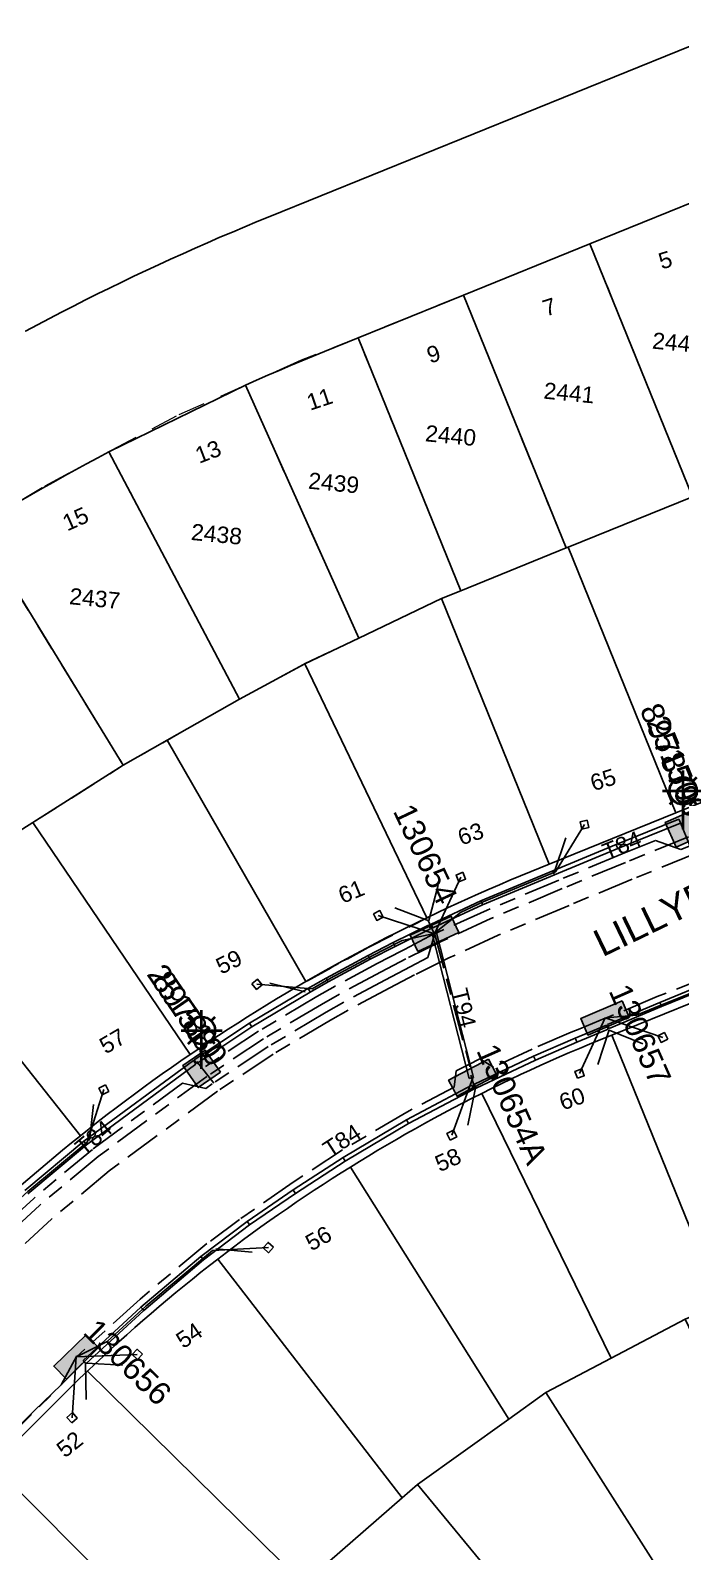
# Model space of a CAD drawing. Header units: metres. Extents: x 293673 to 295365, y 6233764 to 6235163.
# Drawn here: x 294139.4 to 294210.9, y 6234196.4 to 6234363.6 of the extents above; entities that cross this region are included whole.
import ezdxf
from ezdxf.enums import TextEntityAlignment as Align

# ---------------------------------------------------------------- set-up
doc = ezdxf.new("R2010")
doc.units = ezdxf.units.M
doc.linetypes.add('Cable Exist UG', pattern=[8.2, 4, -1.2, 1.8, -1.2])
doc.linetypes.add('Dash', pattern=[5, 3, -2])
doc.layers.get('0').update_dxf_attribs({"color": 6})
for name, color, linetype in [('_USER new lots', 250, 'Continuous'), ('Duct_SP_EXT', 7, 'Continuous'), ('Equip_SP_SL_EXT', 7, 'Continuous'), ('Mains_HV_EXT', 7, 'Continuous'), ('Mains_LV_EXT', 7, 'Continuous'), ('Mains_LV_SL_EXT', 7, 'Continuous'), ('Notes', 7, 'Continuous'), ('Services_SP_EXT', 7, 'Continuous'), ('SupportsUG_SP_LV_EXT', 7, 'Continuous'), ('SupportsUG_SP_LV_SL_EXT', 7, 'Continuous'), ('Trench_SP_EXT', 7, 'Continuous')]:
    doc.layers.add(name, color=color, linetype=linetype)
for name, color, linetype, lineweight in [('Cadastre Developer_SP_EXT', 9, 'Continuous', 5), ('Cadastre Land Parcels_SP_EXT', 9, 'Continuous', 5), ('Cadastre Roads_SP_EXT', 9, 'Continuous', 5)]:
    doc.layers.add(name, color=color, linetype=linetype, lineweight=lineweight)
doc.styles.add('COLUMN_LABEL', font='arial.ttf')
doc.styles.add('iecARIAL', font='arial.ttf', dxfattribs={"height": 2})
doc.styles.add('POLE_LABEL', font='arial.ttf')
doc.styles.get("Standard").update_dxf_attribs({"font": 'arial.ttf'})

# ---------------------------------------------------------------- blocks, each defined once
blk = doc.blocks.new('COLUMN_EXT')
blk.add_hatch(color=256).paths.add_polyline_path([(-1.49, 1.48), (-1.49, -1.49), (1.48, -1.49), (1.48, 1.48)])
blk.add_lwpolyline([(-1.49, -1.49), (1.48, -1.49), (1.48, 1.48), (-1.49, 1.48)], close=True)
for tag, height, style, flags, p in [('ASSET_NUM', 2.5, 'COLUMN_LABEL', 8, (2, 2)), ('STRUCTURE_PLANT_NUMBER', 0.2, 'POLE_LABEL', 9, (1.81, 0.03)), ('STREET_CODE', 0.2, 'COLUMN_LABEL', 9, (1.81, -0.2))]:
    blk.add_attdef(tag, text='', height=height, dxfattribs=dict(style=style, flags=flags)).set_placement(p, align=Align.MIDDLE_LEFT)
at = {"flags": 9}
for tag, p in [('COLUMN_TYPE', (1.81, -0.4)), ('OWNED_BY', (1.81, -0.6)), ('STATE', (1.81, -0.8)), ('USAGE', (1.81, -1)), ('STREETNAME', (1.81, -1.6)), ('LEGEND', (1.81, -1.2)), ('LOCATION', (1.81, -1.4)), ('SUBURB', (1.81, -1.8)), ('NOTES', (1.81, -2))]:
    blk.add_attdef(tag, text='', height=0.2, dxfattribs=at).set_placement(p, align=Align.MIDDLE_LEFT)
at = {"flags": 1}
blk.add_attdef('Z', (1.81, -2.35), '', height=0.2, dxfattribs=at)
blk = doc.blocks.new('PILLAR_EXT')
blk.add_hatch(color=256).paths.add_polyline_path([(-2.475, 0.99), (-2.475, -0.99), (2.475, -0.99), (2.475, 0.99)])
blk.add_lwpolyline([(-2.475, -0.99), (2.475, -0.99), (2.475, 0.99), (-2.475, 0.99)], close=True)
at = {"style": 'iecARIAL', "flags": 8}
blk.add_attdef('ASSET_NUM', (1.5, 3.5), '', height=2.5, dxfattribs=at)
for tag, p, flags in [('OWNED_BY', (0, -0.2), 9), ('STATE', (0, -0.4), 9), ('SUPPORT_TYPE', (0, -0.6), 9), ('STREETNAME', (0, -1.8), 9), ('USAGE', (0, -0.8), 9), ('LEGEND', (0, -1), 9), ('LOCATION', (0, -1.2), 9), ('NOTES', (0, -1.4), 9), ('PARENT', (0, -1.6), 9), ('SUBURB', (0, -2), 1)]:
    blk.add_attdef(tag, p, '', height=0.2, dxfattribs=dict(flags=flags))
blk = doc.blocks.new('SL_LANTERN_EXT')
at = {"lineweight": 40}
for p, q in [((-1.46, 5.68), (-1.06, 5.28)), ((0, 1.97), (0, 6.47)), ((1.46, 5.68), (1.06, 5.28)), ((-2.25, 4.22), (2.25, 4.22)), ((-1.46, 2.76), (-1.06, 3.16)), ((0, 0), (0, 2.72)), ((1.46, 2.76), (1.06, 3.16))]:
    blk.add_line(p, q, dxfattribs=at)
blk.add_circle((0, 4.22), 1.5, dxfattribs=at)
at = {"style": 'iecARIAL', "flags": 8}
blk.add_attdef('ASSET_NUM', (1.5, 1.5), '', height=2.5, dxfattribs=at)
for tag, p, height, flags in [('OPERATING_VOLTAGE', (0.98, -1.65), 0.2, 9), ('ORIENTATION', (0.98, -1.85), 0.2, 9), ('CONSTRUCTED_VOLTAGE', (0.98, -0.65), 0.2, 9), ('CONTROL_TYPE', (0.98, -0.85), 0.2, 9), ('LANTERN_PURPOSE', (0.98, -1.05), 0.2, 9), ('LANTERN_TYPE', (0.98, -1.25), 0.2, 9), ('NO_PHASES', (0.98, -1.45), 0.2, 9), ('LNUMBER', (2.18, -3.25), 2.5, 8), ('OWNED_BY', (0.98, -2.05), 0.2, 9), ('STATE', (0.98, -2.25), 0.2, 9), ('USAGE', (0.98, -2.45), 0.2, 9), ('CEXIST', (0.98, -2.65), 0.2, 9), ('CNEW', (0.98, -2.85), 0.2, 9), ('CNUMBER', (0.98, -3.05), 0.2, 9), ('CREMOVE', (0.98, -3.25), 0.2, 9), ('CREPLACE', (0.98, -3.45), 0.2, 9), ('LKINGHEIGHT', (0.98, -3.65), 0.2, 9), ('LBRACKET', (0.98, -3.85), 0.2, 9), ('LBRACKETVOCAB', (0.98, -4.05), 0.2, 9), ('LCATEGORY', (0.98, -4.25), 0.2, 9), ('LCHARGE1', (0.98, -4.45), 0.2, 9), ('LCHARGE1PERCENT', (0.98, -4.65), 0.2, 9), ('LCHARGE2', (0.98, -4.85), 0.2, 9), ('LCHARGE2PERCENT', (0.98, -5.05), 0.2, 9), ('LCHARGE3', (0.98, -5.25), 0.2, 9), ('LCHARGE3PERCENT', (0.98, -5.45), 0.2, 9), ('LEXIST', (0.98, -5.65), 0.2, 9), ('LLAMP', (0.98, -5.85), 0.2, 9), ('LLAMPVOCAB', (0.98, -6.05), 0.2, 9), ('LMAST', (0.98, -6.25), 0.2, 9), ('LMASTVOCAB', (0.98, -6.45), 0.2, 9), ('LNEW', (0.98, -6.65), 0.2, 9), ('LANTNUMBER', (0.98, -6.85), 0.2, 9), ('LOUTREACH', (0.98, -7.25), 0.2, 9), ('LOUTREACHVOCAB', (0.98, -7.45), 0.2, 9), ('LRATECODE', (0.98, -7.65), 0.2, 9), ('LREMOVE', (0.98, -7.85), 0.2, 9), ('LREPLACE', (0.98, -8.05), 0.2, 9), ('LTYPE', (0.98, -8.25), 0.2, 9), ('LTYPEVOCAB', (0.98, -8.45), 0.2, 9), ('STREETNAME', (0.98, -9.25), 0.2, 9), ('SUBURB', (0.98, -9.45), 0.2, 1), ('LEGEND', (0.98, -8.65), 0.2, 9), ('LOCATION', (0.98, -8.85), 0.2, 9), ('NOTES', (0.98, -9.05), 0.2, 9)]:
    blk.add_attdef(tag, p, '', height=height, dxfattribs=dict(flags=flags))
blk = doc.blocks.new('CCP_EXT')
at = {"flags": 9}
for tag, p in [('LIFE_SUPPORT', (0, -1.6)), ('STATE', (0, -1.8)), ('NOTES', (0, -2))]:
    blk.add_attdef(tag, text='', height=0.2, dxfattribs=at).set_placement(p, align=Align.MIDDLE_LEFT)
blk.add_wipeout([(0, 0.57), (0.57, 0), (0, -0.57), (-0.57, 0)])
blk.add_lwpolyline([(-0.57, 0), (0, 0.57), (0.57, 0), (0, -0.57), (-0.57, 0)])
at = {"flags": 1}
blk.add_attdef('Z', (0, 0), '', height=0.2, dxfattribs=at)
at = {"flags": 9}
for tag, p in [('CCP_TYPE', (0, 0)), ('CONSTRUCTED_VOLTAGE', (0, -0.2)), ('OPERATING_VOLTAGE', (0, -0.6)), ('ORIENTATION', (0, -0.8)), ('OWNED_BY', (0, -1)), ('NO_PHASES', (0, -0.4)), ('USAGE', (0, -1.2)), ('LEGEND', (0, -1.4))]:
    blk.add_attdef(tag, text='', height=0.2, dxfattribs=at).set_placement(p, align=Align.MIDDLE_LEFT)
blk = doc.blocks.new('A$C12BB781C')
at = {"layer": '_USER new lots', "linetype": 'Continuous'}
blk.add_lwpolyline([(294138.86, 6234330.56), (294140.17, 6234331.25), (294141.49, 6234331.94), (294142.8, 6234332.63), (294144.12, 6234333.31), (294145.44, 6234333.98), (294146.77, 6234334.64), (294148.1, 6234335.29), (294149.43, 6234335.94), (294150.77, 6234336.58), (294152.11, 6234337.22), (294153.46, 6234337.84), (294154.8, 6234338.46), (294156.16, 6234339.07), (294157.51, 6234339.68), (294158.87, 6234340.28), (294160.23, 6234340.87), (294161.59, 6234341.45), (294162.96, 6234342.03), (294164.33, 6234342.59), (294165.7, 6234343.16), (294216.19, 6234363.62)], dxfattribs=at)
for points in [[(294212.4, 6234312.43), (294223.77, 6234317.04), (294212.49, 6234344.85), (294200.91, 6234340.15), (294212.18, 6234312.35), (294212.4, 6234312.43)], [(294198.5, 6234306.8), (294212.18, 6234312.35), (294200.91, 6234340.15), (294187.01, 6234334.52), (294198.28, 6234306.71), (294198.5, 6234306.8)], [(294198.28, 6234306.71), (294187.01, 6234334.52), (294175.42, 6234329.82), (294186.7, 6234302.01), (294198.28, 6234306.71)], [(294184.6, 6234301.16), (294186.7, 6234302.01), (294175.42, 6234329.82), (294171.71, 6234328.32), (294170.46, 6234327.81), (294169.22, 6234327.29), (294167.97, 6234326.77), (294166.73, 6234326.23), (294165.49, 6234325.7), (294164.25, 6234325.16), (294163.02, 6234324.61), (294175.48, 6234296.81), (294184.6, 6234301.16)], [(294169.56, 6234293.98), (294175.48, 6234296.81), (294163.02, 6234324.61), (294148.01, 6234317.29), (294162.37, 6234290.1), (294169.56, 6234293.98)], [(294154.43, 6234285.57), (294162.37, 6234290.1), (294148.01, 6234317.29), (294146.79, 6234316.64), (294145.56, 6234315.98), (294144.34, 6234315.32), (294143.13, 6234314.64), (294141.91, 6234313.96), (294140.7, 6234313.28), (294139.5, 6234312.59), (294138.3, 6234311.89), (294137.1, 6234311.19), (294135.9, 6234310.48), (294134.71, 6234309.76), (294133.53, 6234309.04), (294149.6, 6234282.82), (294154.43, 6234285.57)], [(294224.24, 6234283.21), (294212.4, 6234312.43), (294212.18, 6234312.35), (294198.5, 6234306.8), (294210.34, 6234277.58), (294224.24, 6234283.21)], [(294139.67, 6234276.53), (294149.6, 6234282.82), (294133.53, 6234309.04), (294132.34, 6234308.31), (294131.16, 6234307.57), (294129.99, 6234306.83), (294128.82, 6234306.08), (294127.65, 6234305.33), (294126.49, 6234304.57), (294125.33, 6234303.8), (294124.18, 6234303.03), (294123.02, 6234302.25), (294121.88, 6234301.46), (294120.74, 6234300.67), (294119.6, 6234299.87), (294137.17, 6234274.95), (294139.67, 6234276.53)], [(294210.34, 6234277.58), (294198.5, 6234306.8), (294198.28, 6234306.71), (294186.7, 6234302.01), (294184.6, 6234301.16), (294196.44, 6234271.94), (294210.34, 6234277.58)], [(294184.1, 6234266.6), (294185.24, 6234267.13), (294186.38, 6234267.66), (294187.52, 6234268.17), (294188.66, 6234268.68), (294189.81, 6234269.19), (294190.96, 6234269.68), (294192.11, 6234270.17), (294193.27, 6234270.66), (294194.43, 6234271.13), (294196.44, 6234271.94), (294184.6, 6234301.16), (294175.48, 6234296.81), (294169.56, 6234293.98), (294182.97, 6234266.06), (294184.1, 6234266.6)], [(294170.77, 6234259.66), (294171.86, 6234260.28), (294172.95, 6234260.89), (294174.05, 6234261.49), (294175.15, 6234262.09), (294176.26, 6234262.67), (294177.37, 6234263.26), (294178.48, 6234263.83), (294179.6, 6234264.4), (294180.72, 6234264.96), (294181.85, 6234265.51), (294182.97, 6234266.06), (294169.56, 6234293.98), (294162.37, 6234290.1), (294154.43, 6234285.57), (294169.68, 6234259.04), (294170.77, 6234259.66)], [(294158, 6234251.73), (294159.04, 6234252.43), (294160.08, 6234253.12), (294161.13, 6234253.81), (294162.19, 6234254.48), (294163.24, 6234255.15), (294164.31, 6234255.82), (294165.37, 6234256.48), (294166.44, 6234257.13), (294167.52, 6234257.77), (294168.6, 6234258.41), (294169.68, 6234259.04), (294154.43, 6234285.57), (294149.6, 6234282.82), (294139.67, 6234276.53), (294156.96, 6234251.03), (294158, 6234251.73)], [(294145.86, 6234242.86), (294146.85, 6234243.64), (294147.84, 6234244.41), (294148.83, 6234245.17), (294149.83, 6234245.92), (294150.83, 6234246.67), (294151.84, 6234247.41), (294152.86, 6234248.15), (294153.88, 6234248.88), (294154.9, 6234249.6), (294155.93, 6234250.32), (294156.96, 6234251.03), (294139.67, 6234276.53), (294137.17, 6234274.95), (294127.17, 6234267.87), (294125.44, 6234266.64), (294144.88, 6234242.08), (294145.86, 6234242.86)], [(294132.6, 6234231.39), (294133.51, 6234232.25), (294134.43, 6234233.1), (294135.35, 6234233.95), (294136.28, 6234234.79), (294137.22, 6234235.62), (294138.16, 6234236.45), (294139.1, 6234237.27), (294140.05, 6234238.09), (294141.01, 6234238.9), (294141.97, 6234239.71), (294142.93, 6234240.5), (294143.9, 6234241.3), (294144.88, 6234242.08), (294125.44, 6234266.64), (294116.39, 6234258.61), (294110.97, 6234253.21), (294132.14, 6234230.95), (294132.6, 6234231.39)], [(294224.53, 6234227.25), (294226.91, 6234228.21), (294214.9, 6234257.84), (294203.31, 6234253.15), (294215.32, 6234223.52), (294224.53, 6234227.25)], [(294211.37, 6234221.93), (294215.32, 6234223.52), (294203.31, 6234253.15), (294201.94, 6234252.59), (294200.85, 6234252.14), (294199.75, 6234251.69), (294198.67, 6234251.23), (294197.58, 6234250.75), (294196.5, 6234250.28), (294195.42, 6234249.79), (294194.34, 6234249.3), (294193.27, 6234248.81), (294192.2, 6234248.3), (294191.13, 6234247.79), (294190.07, 6234247.27), (294189.01, 6234246.74), (294203.26, 6234217.64), (294211.37, 6234221.93)], [(294196.06, 6234213.84), (294203.26, 6234217.64), (294189.01, 6234246.74), (294187.95, 6234246.21), (294186.9, 6234245.67), (294185.85, 6234245.12), (294184.81, 6234244.56), (294183.77, 6234244), (294182.73, 6234243.44), (294181.69, 6234242.86), (294180.66, 6234242.28), (294179.64, 6234241.69), (294178.62, 6234241.09), (294177.6, 6234240.49), (294176.58, 6234239.88), (294175.57, 6234239.27), (294174.57, 6234238.64), (294191.99, 6234210.93), (294196.06, 6234213.84)], [(294181.93, 6234203.75), (294191.99, 6234210.93), (294174.57, 6234238.64), (294173.56, 6234238.02), (294172.57, 6234237.38), (294171.57, 6234236.74), (294170.58, 6234236.09), (294169.6, 6234235.43), (294168.62, 6234234.77), (294167.64, 6234234.1), (294166.67, 6234233.43), (294165.7, 6234232.75), (294164.74, 6234232.06), (294163.78, 6234231.37), (294162.83, 6234230.66), (294161.88, 6234229.96), (294160.94, 6234229.24), (294160, 6234228.53), (294180.26, 6234202.29), (294181.93, 6234203.75)], [(294180.26, 6234202.29), (294160, 6234228.53), (294159.06, 6234227.8), (294158.13, 6234227.07), (294157.21, 6234226.33), (294156.29, 6234225.59), (294155.37, 6234224.84), (294154.46, 6234224.08), (294153.56, 6234223.32), (294152.66, 6234222.55), (294151.76, 6234221.78), (294150.87, 6234221), (294149.99, 6234220.21), (294149.11, 6234219.42), (294148.24, 6234218.62), (294147.37, 6234217.82), (294146.5, 6234217.01), (294145.65, 6234216.2), (294169.4, 6234192.83), (294180.26, 6234202.29)], [(294214.38, 6234186.78), (294215.14, 6234187.25), (294215.9, 6234187.71), (294216.67, 6234188.17), (294217.44, 6234188.62), (294218.21, 6234189.07), (294218.99, 6234189.51), (294219.77, 6234189.94), (294220.55, 6234190.37), (294221.33, 6234190.79), (294222.12, 6234191.21), (294222.92, 6234191.61), (294223.72, 6234192.02), (294224.51, 6234192.41), (294225.32, 6234192.8), (294211.37, 6234221.93), (294203.26, 6234217.64), (294196.06, 6234213.84), (294213.63, 6234186.3), (294214.38, 6234186.78)], [(294168.69, 6234192.12), (294169.4, 6234192.83), (294145.65, 6234216.2), (294144.79, 6234215.38), (294143.95, 6234214.55), (294143.11, 6234213.72), (294135.24, 6234205.9), (294158.75, 6234182.26), (294168.69, 6234192.12)], [(294203.51, 6234179), (294204.2, 6234179.56), (294204.9, 6234180.11), (294205.61, 6234180.66), (294206.31, 6234181.2), (294207.03, 6234181.74), (294207.74, 6234182.27), (294208.47, 6234182.79), (294209.19, 6234183.31), (294209.92, 6234183.83), (294210.66, 6234184.33), (294211.39, 6234184.83), (294212.14, 6234185.33), (294212.88, 6234185.82), (294213.63, 6234186.3), (294196.06, 6234213.84), (294191.99, 6234210.93), (294181.93, 6234203.75), (294202.82, 6234178.44), (294203.51, 6234179)], [(294158.04, 6234181.55), (294158.75, 6234182.26), (294135.24, 6234205.9), (294123.89, 6234194.61), (294136.82, 6234181.63), (294147.4, 6234170.98), (294158.04, 6234181.55)], [(294195.25, 6234171.58), (294195.91, 6234172.23), (294196.58, 6234172.87), (294197.25, 6234173.52), (294197.93, 6234174.15), (294198.61, 6234174.78), (294199.3, 6234175.4), (294199.99, 6234176.02), (294200.69, 6234176.63), (294201.39, 6234177.24), (294202.1, 6234177.84), (294202.82, 6234178.44), (294181.93, 6234203.75), (294180.26, 6234202.29), (294169.4, 6234192.83), (294168.69, 6234192.12), (294192.17, 6234168.52), (294195.25, 6234171.58)]]:
    blk.add_lwpolyline(points, close=True, dxfattribs=at)

msp = doc.modelspace()

# ---------------------------------------------------------------- linework, layer by layer
at = {"layer": 'Cadastre Developer_SP_EXT', "linetype": 'Dash'}
for points in [[(294212.45, 6234344.83), (294206.76, 6234342.52), (294200.91, 6234340.15), (294212.18, 6234312.34), (294223.73, 6234317.02), (294212.45, 6234344.83)], [(294200.91, 6234340.15), (294193.96, 6234337.33), (294187.01, 6234334.52), (294198.28, 6234306.71), (294212.18, 6234312.34), (294200.91, 6234340.15)], [(294187.01, 6234334.52), (294181.21, 6234332.18), (294175.42, 6234329.82), (294186.7, 6234302.02), (294198.28, 6234306.71), (294187.01, 6234334.52)], [(294175.42, 6234329.82), (294169.16, 6234327.35), (294163.02, 6234324.61), (294175.48, 6234296.81), (294184.52, 6234301.13), (294186.7, 6234302.02), (294175.42, 6234329.82)], [(294163.02, 6234324.61), (294155.4, 6234321.19), (294148.01, 6234317.29), (294162.37, 6234290.1), (294169.54, 6234294), (294175.48, 6234296.81), (294163.02, 6234324.61)], [(294148.01, 6234317.29), (294140.67, 6234313.34), (294133.52, 6234309.04), (294149.6, 6234282.82), (294162.37, 6234290.1), (294148.01, 6234317.29)], [(294133.52, 6234309.04), (294126.49, 6234304.57), (294119.6, 6234299.88), (294137.17, 6234274.95), (294139.67, 6234276.53), (294149.6, 6234282.82), (294133.52, 6234309.04)], [(294176.57, 6234262.78), (294173.28, 6234261), (294169.88, 6234259.11), (294176.57, 6234262.78)]]:
    msp.add_lwpolyline(points, close=True, dxfattribs=at)
at = {"layer": 'Cadastre Land Parcels_SP_EXT', "linetype": 'Continuous'}
msp.add_lwpolyline([(294138.86, 6234330.56), (294140.17, 6234331.25), (294141.49, 6234331.94), (294142.8, 6234332.63), (294144.12, 6234333.31), (294145.44, 6234333.98), (294146.77, 6234334.64), (294148.1, 6234335.29), (294149.43, 6234335.94), (294150.77, 6234336.58), (294152.11, 6234337.22), (294153.46, 6234337.84), (294154.8, 6234338.46), (294156.16, 6234339.07), (294157.51, 6234339.68), (294158.87, 6234340.28), (294160.23, 6234340.87), (294161.59, 6234341.45), (294162.96, 6234342.03), (294164.33, 6234342.59), (294165.7, 6234343.16), (294216.19, 6234363.62)], dxfattribs=at)
for points in [[(294212.4, 6234312.43), (294223.77, 6234317.04), (294212.49, 6234344.85), (294200.91, 6234340.15), (294212.18, 6234312.35), (294212.4, 6234312.43)], [(294198.5, 6234306.8), (294212.18, 6234312.35), (294200.91, 6234340.15), (294187.01, 6234334.52), (294198.28, 6234306.71), (294198.5, 6234306.8)], [(294198.28, 6234306.71), (294187.01, 6234334.52), (294175.42, 6234329.82), (294186.7, 6234302.01), (294198.28, 6234306.71)], [(294184.6, 6234301.16), (294186.7, 6234302.01), (294175.42, 6234329.82), (294171.71, 6234328.32), (294170.46, 6234327.81), (294169.22, 6234327.29), (294167.97, 6234326.77), (294166.73, 6234326.23), (294165.49, 6234325.7), (294164.25, 6234325.16), (294163.02, 6234324.61), (294175.48, 6234296.81), (294184.6, 6234301.16)], [(294169.56, 6234293.98), (294175.48, 6234296.81), (294163.02, 6234324.61), (294148.01, 6234317.29), (294162.37, 6234290.1), (294169.56, 6234293.98)], [(294154.43, 6234285.57), (294162.37, 6234290.1), (294148.01, 6234317.29), (294146.79, 6234316.64), (294145.56, 6234315.98), (294144.34, 6234315.32), (294143.13, 6234314.64), (294141.91, 6234313.96), (294140.7, 6234313.28), (294139.5, 6234312.59), (294138.3, 6234311.89), (294137.1, 6234311.19), (294135.9, 6234310.48), (294134.71, 6234309.76), (294133.53, 6234309.04), (294149.6, 6234282.82), (294154.43, 6234285.57)], [(294224.24, 6234283.21), (294212.4, 6234312.43), (294212.18, 6234312.35), (294198.5, 6234306.8), (294210.34, 6234277.58), (294224.24, 6234283.21)], [(294139.67, 6234276.53), (294149.6, 6234282.82), (294133.53, 6234309.04), (294132.34, 6234308.31), (294131.16, 6234307.57), (294129.99, 6234306.83), (294128.82, 6234306.08), (294127.65, 6234305.33), (294126.49, 6234304.57), (294125.33, 6234303.8), (294124.18, 6234303.03), (294123.02, 6234302.25), (294121.88, 6234301.46), (294120.74, 6234300.67), (294119.6, 6234299.87), (294137.17, 6234274.95), (294139.67, 6234276.53)], [(294210.34, 6234277.58), (294198.5, 6234306.8), (294198.28, 6234306.71), (294186.7, 6234302.01), (294184.6, 6234301.16), (294196.44, 6234271.94), (294210.34, 6234277.58)], [(294184.1, 6234266.6), (294185.24, 6234267.13), (294186.38, 6234267.66), (294187.52, 6234268.17), (294188.66, 6234268.68), (294189.81, 6234269.19), (294190.96, 6234269.68), (294192.11, 6234270.17), (294193.27, 6234270.66), (294194.43, 6234271.13), (294196.44, 6234271.94), (294184.6, 6234301.16), (294175.48, 6234296.81), (294169.56, 6234293.98), (294182.97, 6234266.06), (294184.1, 6234266.6)], [(294170.77, 6234259.66), (294171.86, 6234260.28), (294172.95, 6234260.89), (294174.05, 6234261.49), (294175.15, 6234262.09), (294176.26, 6234262.67), (294177.37, 6234263.26), (294178.48, 6234263.83), (294179.6, 6234264.4), (294180.72, 6234264.96), (294181.85, 6234265.51), (294182.97, 6234266.06), (294169.56, 6234293.98), (294162.37, 6234290.1), (294154.43, 6234285.57), (294169.68, 6234259.04), (294170.77, 6234259.66)], [(294158, 6234251.73), (294159.04, 6234252.43), (294160.08, 6234253.12), (294161.13, 6234253.81), (294162.19, 6234254.48), (294163.24, 6234255.15), (294164.31, 6234255.82), (294165.37, 6234256.48), (294166.44, 6234257.13), (294167.52, 6234257.77), (294168.6, 6234258.41), (294169.68, 6234259.04), (294154.43, 6234285.57), (294149.6, 6234282.82), (294139.67, 6234276.53), (294156.96, 6234251.03), (294158, 6234251.73)], [(294145.86, 6234242.86), (294146.85, 6234243.64), (294147.84, 6234244.41), (294148.83, 6234245.17), (294149.83, 6234245.92), (294150.83, 6234246.67), (294151.84, 6234247.41), (294152.86, 6234248.15), (294153.88, 6234248.88), (294154.9, 6234249.6), (294155.93, 6234250.32), (294156.96, 6234251.03), (294139.67, 6234276.53), (294137.17, 6234274.95), (294127.17, 6234267.87), (294125.44, 6234266.64), (294144.88, 6234242.08), (294145.86, 6234242.86)], [(294132.6, 6234231.39), (294133.51, 6234232.25), (294134.43, 6234233.1), (294135.35, 6234233.95), (294136.28, 6234234.79), (294137.22, 6234235.62), (294138.16, 6234236.45), (294139.1, 6234237.27), (294140.05, 6234238.09), (294141.01, 6234238.9), (294141.97, 6234239.71), (294142.93, 6234240.5), (294143.9, 6234241.3), (294144.88, 6234242.08), (294125.44, 6234266.64), (294116.39, 6234258.61), (294110.97, 6234253.21), (294132.14, 6234230.95), (294132.6, 6234231.39)], [(294224.53, 6234227.25), (294226.91, 6234228.21), (294214.9, 6234257.84), (294203.31, 6234253.15), (294215.32, 6234223.52), (294224.53, 6234227.25)], [(294211.37, 6234221.93), (294215.32, 6234223.52), (294203.31, 6234253.15), (294201.94, 6234252.59), (294200.85, 6234252.14), (294199.75, 6234251.69), (294198.67, 6234251.23), (294197.58, 6234250.75), (294196.5, 6234250.28), (294195.42, 6234249.79), (294194.34, 6234249.3), (294193.27, 6234248.81), (294192.2, 6234248.3), (294191.13, 6234247.79), (294190.07, 6234247.27), (294189.01, 6234246.74), (294203.26, 6234217.64), (294211.37, 6234221.93)], [(294196.06, 6234213.84), (294203.26, 6234217.64), (294189.01, 6234246.74), (294187.95, 6234246.21), (294186.9, 6234245.67), (294185.85, 6234245.12), (294184.81, 6234244.56), (294183.77, 6234244), (294182.73, 6234243.44), (294181.69, 6234242.86), (294180.66, 6234242.28), (294179.64, 6234241.69), (294178.62, 6234241.09), (294177.6, 6234240.49), (294176.58, 6234239.88), (294175.57, 6234239.27), (294174.57, 6234238.64), (294191.99, 6234210.93), (294196.06, 6234213.84)], [(294181.93, 6234203.75), (294191.99, 6234210.93), (294174.57, 6234238.64), (294173.56, 6234238.02), (294172.57, 6234237.38), (294171.57, 6234236.74), (294170.58, 6234236.09), (294169.6, 6234235.43), (294168.62, 6234234.77), (294167.64, 6234234.1), (294166.67, 6234233.43), (294165.7, 6234232.75), (294164.74, 6234232.06), (294163.78, 6234231.37), (294162.83, 6234230.66), (294161.88, 6234229.96), (294160.94, 6234229.24), (294160, 6234228.53), (294180.26, 6234202.29), (294181.93, 6234203.75)], [(294180.26, 6234202.29), (294160, 6234228.53), (294159.06, 6234227.8), (294158.13, 6234227.07), (294157.21, 6234226.33), (294156.29, 6234225.59), (294155.37, 6234224.84), (294154.46, 6234224.08), (294153.56, 6234223.32), (294152.66, 6234222.55), (294151.76, 6234221.78), (294150.87, 6234221), (294149.99, 6234220.21), (294149.11, 6234219.42), (294148.24, 6234218.62), (294147.37, 6234217.82), (294146.5, 6234217.01), (294145.65, 6234216.2), (294169.4, 6234192.83), (294180.26, 6234202.29)], [(294214.38, 6234186.78), (294215.14, 6234187.25), (294215.9, 6234187.71), (294216.67, 6234188.17), (294217.44, 6234188.62), (294218.21, 6234189.07), (294218.99, 6234189.51), (294219.77, 6234189.94), (294220.55, 6234190.37), (294221.33, 6234190.79), (294222.12, 6234191.21), (294222.92, 6234191.61), (294223.72, 6234192.02), (294224.51, 6234192.41), (294225.32, 6234192.8), (294211.37, 6234221.93), (294203.26, 6234217.64), (294196.06, 6234213.84), (294213.63, 6234186.3), (294214.38, 6234186.78)], [(294168.69, 6234192.12), (294169.4, 6234192.83), (294145.65, 6234216.2), (294144.79, 6234215.38), (294143.95, 6234214.55), (294143.11, 6234213.72), (294135.24, 6234205.9), (294158.75, 6234182.26), (294168.69, 6234192.12)], [(294203.51, 6234179), (294204.2, 6234179.56), (294204.9, 6234180.11), (294205.61, 6234180.66), (294206.31, 6234181.2), (294207.03, 6234181.74), (294207.74, 6234182.27), (294208.47, 6234182.79), (294209.19, 6234183.31), (294209.92, 6234183.83), (294210.66, 6234184.33), (294211.39, 6234184.83), (294212.14, 6234185.33), (294212.88, 6234185.82), (294213.63, 6234186.3), (294196.06, 6234213.84), (294191.99, 6234210.93), (294181.93, 6234203.75), (294202.82, 6234178.44), (294203.51, 6234179)], [(294158.04, 6234181.55), (294158.75, 6234182.26), (294135.24, 6234205.9), (294123.89, 6234194.61), (294136.82, 6234181.63), (294147.4, 6234170.98), (294158.04, 6234181.55)], [(294195.25, 6234171.58), (294195.91, 6234172.23), (294196.58, 6234172.87), (294197.25, 6234173.52), (294197.93, 6234174.15), (294198.61, 6234174.78), (294199.3, 6234175.4), (294199.99, 6234176.02), (294200.69, 6234176.63), (294201.39, 6234177.24), (294202.1, 6234177.84), (294202.82, 6234178.44), (294181.93, 6234203.75), (294180.26, 6234202.29), (294169.4, 6234192.83), (294168.69, 6234192.12), (294192.17, 6234168.52), (294195.25, 6234171.58)]]:
    msp.add_lwpolyline(points, close=True, dxfattribs=at)
at = {"layer": 'Duct_SP_EXT'}
for p, q in [((294210.69, 6234276.91), (294203.78, 6234274.1)), ((294210.87, 6234276.46), (294203.96, 6234273.65)), ((294210.69, 6234276.91), (294210.78, 6234276.69)), ((294210.87, 6234276.46), (294210.78, 6234276.69)), ((294203.78, 6234274.1), (294196.82, 6234271.21)), ((294203.78, 6234274.1), (294203.87, 6234273.87)), ((294203.96, 6234273.65), (294197, 6234270.77)), ((294203.96, 6234273.65), (294203.87, 6234273.87)), ((294196.82, 6234271.21), (294188.91, 6234267.9)), ((294197, 6234270.77), (294189.1, 6234267.46)), ((294196.82, 6234271.21), (294196.91, 6234270.99)), ((294197, 6234270.77), (294196.91, 6234270.99)), ((294188.91, 6234267.9), (294183.44, 6234265.36)), ((294189.1, 6234267.46), (294183.64, 6234264.93)), ((294188.91, 6234267.9), (294189.01, 6234267.68)), ((294189.1, 6234267.46), (294189.01, 6234267.68)), ((294183.16, 6234265.25), (294179.26, 6234263.34)), ((294183.37, 6234264.82), (294179.48, 6234262.91)), ((294183.18, 6234265.26), (294183.16, 6234265.25)), ((294183.16, 6234265.25), (294183.27, 6234265.04)), ((294183.18, 6234265.26), (294183.28, 6234265.05)), ((294183.37, 6234264.82), (294183.27, 6234265.04)), ((294183.39, 6234264.83), (294183.28, 6234265.05)), ((294183.39, 6234264.83), (294183.37, 6234264.82)), ((294183.44, 6234265.36), (294183.54, 6234265.14)), ((294183.64, 6234264.93), (294183.54, 6234265.14)), ((294183.55, 6234264.27), (294183.79, 6234264.33)), ((294187.62, 6234248.38), (294183.55, 6234264.27)), ((294184.02, 6234264.39), (294183.79, 6234264.33)), ((294188.09, 6234248.5), (294184.02, 6234264.39)), ((294179.26, 6234263.34), (294176.53, 6234261.91)), ((294179.48, 6234262.91), (294176.75, 6234261.49)), ((294179.26, 6234263.34), (294179.37, 6234263.12)), ((294179.48, 6234262.91), (294179.37, 6234263.12)), ((294176.53, 6234261.91), (294171.9, 6234259.42)), ((294176.75, 6234261.49), (294172.13, 6234259)), ((294176.53, 6234261.91), (294176.64, 6234261.7)), ((294176.75, 6234261.49), (294176.64, 6234261.7)), ((294171.9, 6234259.42), (294169.9, 6234258.28)), ((294171.9, 6234259.42), (294172.02, 6234259.21)), ((294172.13, 6234259), (294172.02, 6234259.21)), ((294214.28, 6234259.07), (294208.6, 6234256.73)), ((294169.9, 6234258.28), (294170.02, 6234258.08)), ((294170.14, 6234257.87), (294170.02, 6234258.08)), ((294172.13, 6234259), (294170.14, 6234257.87)), ((294214.46, 6234258.62), (294208.79, 6234256.28)), ((294208.6, 6234256.73), (294208.69, 6234256.51)), ((294208.79, 6234256.28), (294208.69, 6234256.51)), ((294163.47, 6234254.47), (294157.4, 6234250.42)), ((294163.72, 6234254.06), (294157.67, 6234250.02)), ((294163.47, 6234254.47), (294163.59, 6234254.27)), ((294163.72, 6234254.06), (294163.59, 6234254.27)), ((294202.72, 6234254.24), (294199.29, 6234252.82)), ((294202.72, 6234254.24), (294202.81, 6234254.02)), ((294202.9, 6234253.8), (294202.81, 6234254.02)), ((294202.84, 6234254.32), (294202.93, 6234254.1)), ((294203.03, 6234253.88), (294202.93, 6234254.1)), ((294199.29, 6234252.82), (294194.71, 6234250.84)), ((294199.29, 6234252.82), (294199.39, 6234252.59)), ((294199.48, 6234252.37), (294199.39, 6234252.59)), ((294202.9, 6234253.8), (294199.48, 6234252.37)), ((294194.71, 6234250.84), (294188.2, 6234247.74)), ((294194.71, 6234250.84), (294194.81, 6234250.62)), ((294157.33, 6234250.35), (294157.31, 6234250.34)), ((294157.31, 6234250.34), (294157.45, 6234250.14)), ((294157.33, 6234250.35), (294157.46, 6234250.15)), ((294157.4, 6234250.42), (294157.53, 6234250.22)), ((294157.58, 6234249.94), (294157.45, 6234250.14)), ((294157.59, 6234249.95), (294157.46, 6234250.15)), ((294157.67, 6234250.02), (294157.53, 6234250.22)), ((294157.59, 6234249.95), (294157.58, 6234249.94)), ((294194.91, 6234250.4), (294188.41, 6234247.31)), ((294194.91, 6234250.4), (294194.81, 6234250.62)), ((294187.93, 6234247.64), (294180.73, 6234243.85)), ((294187.62, 6234248.38), (294187.85, 6234248.44)), ((294188.09, 6234248.5), (294187.85, 6234248.44)), ((294187.93, 6234247.64), (294188.05, 6234247.43)), ((294188.16, 6234247.22), (294188.05, 6234247.43)), ((294188.2, 6234247.74), (294188.13, 6234247.7)), ((294188.13, 6234247.7), (294188.24, 6234247.49)), ((294188.2, 6234247.74), (294188.3, 6234247.52)), ((294188.35, 6234247.28), (294188.24, 6234247.49)), ((294188.41, 6234247.31), (294188.3, 6234247.52)), ((294188.41, 6234247.31), (294188.35, 6234247.28)), ((294180.73, 6234243.85), (294173.76, 6234239.68)), ((294180.96, 6234243.43), (294174.01, 6234239.28)), ((294180.73, 6234243.85), (294180.84, 6234243.64)), ((294180.96, 6234243.43), (294180.84, 6234243.64)), ((294145.27, 6234241.48), (294138.79, 6234236.07)), ((294145.56, 6234241.1), (294139.11, 6234235.7)), ((294145.27, 6234241.48), (294145.42, 6234241.29)), ((294145.56, 6234241.1), (294145.42, 6234241.29)), ((294173.76, 6234239.68), (294168.26, 6234236.14)), ((294174.01, 6234239.28), (294168.52, 6234235.74)), ((294173.76, 6234239.68), (294173.88, 6234239.48)), ((294174.01, 6234239.28), (294173.88, 6234239.48)), ((294168.26, 6234236.14), (294163.21, 6234232.67)), ((294168.52, 6234235.74), (294163.49, 6234232.28)), ((294168.26, 6234236.14), (294168.39, 6234235.94)), ((294168.52, 6234235.74), (294168.39, 6234235.94)), ((294163.21, 6234232.67), (294158.12, 6234228.8)), ((294163.49, 6234232.28), (294158.42, 6234228.43)), ((294163.21, 6234232.67), (294163.35, 6234232.47)), ((294163.49, 6234232.28), (294163.35, 6234232.47)), ((294158.12, 6234228.8), (294151.54, 6234223.24)), ((294158.42, 6234228.43), (294151.86, 6234222.88)), ((294158.12, 6234228.8), (294158.27, 6234228.61)), ((294158.42, 6234228.43), (294158.27, 6234228.61)), ((294151.54, 6234223.24), (294151.7, 6234223.06)), ((294151.86, 6234222.88), (294151.7, 6234223.06)), ((294145.19, 6234217.38), (294145.35, 6234217.2)), ((294145.51, 6234217.03), (294145.35, 6234217.2))]:
    msp.add_line(p, q, dxfattribs=at)
at = {"layer": 'Mains_LV_EXT', "linetype": 'Cable Exist UG'}
for points in [[(294269.56, 6234261.26), (294270.42, 6234261.79), (294270.42, 6234261.79), (294271.43, 6234262.56), (294271.43, 6234262.56), (294269.82, 6234272.34), (294269.52, 6234274.09), (294266.75, 6234273.63), (294266.75, 6234273.63), (294261.7, 6234277.6), (294258.59, 6234277.07), (294257.37, 6234276.76), (294255.62, 6234276.33), (294253.96, 6234275.78), (294252.18, 6234275.11), (294248.15, 6234273.48), (294244.1, 6234271.84), (294238.84, 6234269.71), (294230.49, 6234266.36), (294222.39, 6234263.07), (294214.13, 6234259.68), (294208.31, 6234257.38), (294202.56, 6234254.97)], [(294183.81, 6234264.37), (294188.04, 6234248.44)]]:
    msp.add_lwpolyline(points, dxfattribs=at)
at = {"layer": 'Services_SP_EXT'}
msp.add_lwpolyline([(294202.69, 6234255.06), (294206.01, 6234255.34), (294206.01, 6234255.34), (294208.69, 6234256.46), (294214.51, 6234258.75), (294220.75, 6234257.52)], dxfattribs=at)
at = {"layer": 'Trench_SP_EXT', "linetype": 'Cable Exist UG'}
for points in [[(294211.93, 6234273.88), (294210.78, 6234276.69)], [(294196.98, 6234271.04), (294198.41, 6234275.23)], [(294183.21, 6234265.76), (294184.34, 6234270.13)], [(294183.79, 6234264.33), (294183.17, 6234265.68)], [(294203.02, 6234253.74), (294201.71, 6234249.68)], [(294203.02, 6234253.69), (294207.29, 6234251.98)], [(294157.7, 6234250.26), (294159.57, 6234247.88)], [(294187.8, 6234248.73), (294188.28, 6234247.17)], [(294188.28, 6234247.17), (294187.37, 6234242.66)], [(294145.45, 6234217.08), (294145.54, 6234212.34)]]:
    msp.add_lwpolyline(points, dxfattribs=at)

# ---------------------------------------------------------------- block references
at = {"layer": 'Equip_SP_SL_EXT'}
ref = msp.add_blockref('SL_LANTERN_EXT', (294211.15, 6234275.78), dxfattribs=at)
ref.add_attrib('ASSET_NUM', '251509', dxfattribs={"layer": '0', "height": 2.5, "rotation": 292.2598, "style": 'iecARIAL'}).set_placement((294212.65, 6234277.28), align=Align.MIDDLE_RIGHT)
ref = msp.add_blockref('SL_LANTERN_EXT', (294158.21, 6234249.44), dxfattribs=at)
ref.add_attrib('ASSET_NUM', '251510', dxfattribs={"layer": '0', "height": 2.5, "rotation": 304.4024, "style": 'iecARIAL'}).set_placement((294159.71, 6234250.94), align=Align.MIDDLE_RIGHT)
at = {"layer": 'SupportsUG_SP_LV_EXT'}
ref = msp.add_blockref('PILLAR_EXT', (294183.82, 6234264.29), dxfattribs=dict(at, rotation=25.01035556532374))
ref.add_attrib('ASSET_NUM', '130654', dxfattribs={"layer": '0', "height": 2.5, "rotation": 295.3069, "style": 'iecARIAL'}).set_placement((294185.32, 6234267.79), align=Align.MIDDLE_RIGHT)
ref = msp.add_blockref('PILLAR_EXT', (294202.57, 6234255.04), dxfattribs=dict(at, rotation=203.424741470834))
ref.add_attrib('ASSET_NUM', '130657', dxfattribs={"layer": '0', "height": 2.5, "rotation": 293.9313, "style": 'iecARIAL'}).set_placement((294204.07, 6234258.54), align=Align.MIDDLE_LEFT)
ref = msp.add_blockref('PILLAR_EXT', (294188.02, 6234248.47), dxfattribs=dict(at, rotation=208.0698024455093))
ref.add_attrib('ASSET_NUM', '130654A', dxfattribs={"layer": '0', "height": 2.5, "rotation": 293.9167, "style": 'iecARIAL'}).set_placement((294189.52, 6234251.97), align=Align.MIDDLE_LEFT)
ref = msp.add_blockref('PILLAR_EXT', (294144.42, 6234217.77), dxfattribs=dict(at, rotation=224.2362728533511))
ref.add_attrib('ASSET_NUM', '130656', dxfattribs={"layer": '0', "height": 2.5, "rotation": 315.6756, "style": 'iecARIAL'}).set_placement((294145.92, 6234221.27), align=Align.MIDDLE_LEFT)
at = {"layer": 'SupportsUG_SP_LV_SL_EXT'}
ref = msp.add_blockref('COLUMN_EXT', (294211.15, 6234275.78), dxfattribs=dict(at, rotation=113.803647157019))
ref.add_attrib('ASSET_NUM', '897879', dxfattribs={"layer": '0', "height": 2.5, "rotation": 292.2598, "style": 'COLUMN_LABEL'}).set_placement((294211.92, 6234278.66), align=Align.MIDDLE_RIGHT)
ref = msp.add_blockref('COLUMN_EXT', (294158.21, 6234249.44), dxfattribs=dict(at, rotation=124.6889080901399))
ref.add_attrib('ASSET_NUM', '897880', dxfattribs={"layer": '0', "height": 2.5, "rotation": 304.4024, "style": 'COLUMN_LABEL'}).set_placement((294160.21, 6234250.19), align=Align.MIDDLE_RIGHT)

# ---------------------------------------------------------------- texts
at = {"layer": 'Cadastre Developer_SP_EXT'}
for s, p in [('2442', (294207.69, 6234328.64)), ('2441', (294195.75, 6234323.14)), ('2440', (294182.73, 6234318.45)), ('2439', (294169.87, 6234313.24)), ('2438', (294156.99, 6234307.6)), ('2437', (294143.6, 6234300.54))]:
    msp.add_text(s, height=1.8, rotation=354.5, dxfattribs=at).set_placement(p)
at = {"layer": 'Cadastre Land Parcels_SP_EXT'}
for s, rotation, p in [('5', 17.5681, (294208.8, 6234337.31)), ('7', 17.5759, (294196.06, 6234332.14)), ('9', 17.5718, (294183.32, 6234326.98)), ('11', 18.4803, (294170.14, 6234321.79)), ('13', 20.9966, (294157.94, 6234315.96)), ('15', 24.1277, (294143.43, 6234308.52)), ('65', 17.5667, (294201.29, 6234279.95)), ('63', 18.9864, (294186.76, 6234273.98)), ('61', 22.4906, (294173.71, 6234267.57)), ('59', 26.3531, (294160.36, 6234259.78)), ('57', 30.3197, (294147.66, 6234251.01)), ('60', 19.3831, (294197.92, 6234244.85)), ('58', 23.7054, (294184.38, 6234238.06)), ('56', 28.8828, (294170.27, 6234229.35)), ('54', 34.1888, (294156.19, 6234218.61)), ('52', 38.4119, (294143.17, 6234206.59))]:
    msp.add_text(s, height=1.8, rotation=rotation, dxfattribs=at).set_placement(p)
at = {"layer": 'Mains_LV_EXT'}
for s, rotation, p in [('T84', 22.0624, (294202.74, 6234272.38)), ('T94', 283.8384, (294185.65, 6234258.02)), ('T84', 39.8701, (294145.25, 6234239.79)), ('T84', 32.8665, (294172.31, 6234239.62))]:
    msp.add_text(s, height=1.8, rotation=rotation, dxfattribs=at).set_placement(p)

# ---------------------------------------------------------------- next in the draw order: block references
at = {"layer": 'Services_SP_EXT'}
for p, rotation in [((294200.31, 6234276.29), 237.8119808779599), ((294186.71, 6234270.53), 247.0103555653357), ((294177.64, 6234266.3), 343.0103558706838), ((294164.3, 6234258.74), 355.1147976749969), ((294208.92, 6234252.89), 161.424741084752), ((294199.77, 6234248.92), 65.42474122145865), ((294147.46, 6234247.13), 252.33927124382), ((294185.72, 6234242.15), 70.06980225890372), ((294165.55, 6234229.79), 182.8829633605222), ((294151.14, 6234218.04), 182.2362727440771), ((294143.97, 6234211.07), 86.23627290251765)]:
    msp.add_blockref('CCP_EXT', p, dxfattribs=dict(at, rotation=rotation))

# ---------------------------------------------------------------- next in the draw order: linework, layer by layer
at = {"layer": 'Cadastre Developer_SP_EXT', "linetype": 'Dash'}
msp.add_lwpolyline([(294183.26, 6234266.15), (294179.6, 6234264.4), (294176.57, 6234262.78), (294183.26, 6234266.15)], close=True, dxfattribs=at)
at = {"layer": 'Duct_SP_EXT'}
for p, q in [((294169.9, 6234258.28), (294163.47, 6234254.47)), ((294170.14, 6234257.87), (294163.72, 6234254.06)), ((294208.6, 6234256.73), (294202.84, 6234254.32)), ((294208.79, 6234256.28), (294203.03, 6234253.88)), ((294199.48, 6234252.37), (294194.91, 6234250.4)), ((294157.31, 6234250.34), (294145.27, 6234241.48)), ((294157.58, 6234249.94), (294145.56, 6234241.1)), ((294188.16, 6234247.22), (294180.96, 6234243.43)), ((294151.54, 6234223.24), (294145.19, 6234217.38)), ((294151.86, 6234222.88), (294145.51, 6234217.03))]:
    msp.add_line(p, q, dxfattribs=at)
at = {"layer": 'Mains_HV_EXT', "linetype": 'Cable Exist UG'}
for points in [[(294211.75, 6234274.96), (294204.82, 6234272.14), (294197.86, 6234269.26), (294190, 6234265.96), (294184.54, 6234263.44), (294180.68, 6234261.54), (294177.96, 6234260.12), (294173.36, 6234257.65), (294171.39, 6234256.53), (294165, 6234252.74), (294158.79, 6234248.61), (294146.83, 6234239.8), (294140.42, 6234234.45), (294134.14, 6234228.67)], [(294212.51, 6234273.11), (294205.57, 6234270.29), (294198.62, 6234267.41), (294190.81, 6234264.14), (294185.4, 6234261.63), (294181.6, 6234259.76), (294178.9, 6234258.36), (294174.33, 6234255.9), (294172.4, 6234254.8), (294166.06, 6234251.04), (294159.94, 6234246.97), (294148.06, 6234238.23), (294141.75, 6234232.96), (294135.51, 6234227.22)]]:
    msp.add_lwpolyline(points, dxfattribs=at)
at = {"layer": 'Mains_LV_EXT', "linetype": 'Cable Exist UG'}
for points in [[(294234.96, 6234285.4), (294234.89, 6234283.23), (294234.89, 6234283.23), (294225.99, 6234279.65), (294212.13, 6234274.03), (294210.92, 6234273.55), (294208.11, 6234274.56), (294208.11, 6234274.56), (294204.45, 6234273.07), (294197.49, 6234270.19), (294189.59, 6234266.88), (294183.82, 6234264.29)], [(294183.86, 6234264.33), (294183.1, 6234261.7), (294183.1, 6234261.7), (294181.14, 6234260.65), (294178.43, 6234259.24), (294173.85, 6234256.77), (294171.89, 6234255.66), (294165.53, 6234251.89), (294159.36, 6234247.79), (294158.66, 6234247.27), (294156.11, 6234247.87), (294156.11, 6234247.87), (294146.21, 6234240.59), (294139.76, 6234235.2), (294133.46, 6234229.4)], [(294202.59, 6234255.03), (294199.78, 6234253.85), (294199.78, 6234253.85), (294198.84, 6234253.47), (294194.57, 6234251.62), (294190.31, 6234249.64), (294188.8, 6234250.55), (294187.58, 6234249.92), (294186.19, 6234249.21), (294185.98, 6234247.42), (294180.77, 6234244.69), (294173.7, 6234240.52), (294168.29, 6234236.97), (294162.39, 6234232.88), (294158.79, 6234230.22), (294151.44, 6234224.13), (294144.45, 6234217.76)]]:
    msp.add_lwpolyline(points, dxfattribs=at)
at = {"layer": 'Mains_LV_SL_EXT', "linetype": 'Cable Exist UG'}
msp.add_lwpolyline([(294183.81, 6234264.33), (294180.51, 6234262.57), (294180.51, 6234262.57), (294180.22, 6234262.43), (294177.5, 6234261.01), (294172.88, 6234258.52), (294170.89, 6234257.39), (294164.47, 6234253.58), (294158.18, 6234249.4)], dxfattribs=at)
at = {"layer": 'Services_SP_EXT'}
for points in [[(294183.83, 6234264.37), (294186.69, 6234266.63), (294186.69, 6234266.63), (294189.18, 6234267.79), (294197.11, 6234271.11), (294200.31, 6234276.29)], [(294183.82, 6234264.29), (294186.71, 6234270.53)], [(294183.82, 6234264.29), (294177.64, 6234266.3)], [(294183.79, 6234264.33), (294180.26, 6234263.56), (294180.26, 6234263.56), (294179.75, 6234263.31), (294177.03, 6234261.89), (294172.39, 6234259.4), (294170.37, 6234258.25), (294164.28, 6234258.74)], [(294202.57, 6234255.04), (294199.77, 6234248.92)], [(294202.57, 6234255.04), (294208.92, 6234252.89)], [(294188.02, 6234248.47), (294185.72, 6234242.15)], [(294133.39, 6234229.56), (294135.62, 6234232.84), (294135.62, 6234232.84), (294139.09, 6234235.94), (294145.62, 6234241.39), (294147.47, 6234247.17)], [(294144.45, 6234217.76), (294147.82, 6234219.45), (294147.82, 6234219.45), (294152.08, 6234223.36), (294159.42, 6234229.45), (294165.58, 6234229.81)], [(294144.5, 6234217.9), (294142.75, 6234214.68), (294142.75, 6234214.68), (294139.83, 6234211.88), (294134.44, 6234206.53), (294133.35, 6234200.6)], [(294144.42, 6234217.77), (294143.97, 6234211.07)], [(294144.42, 6234217.77), (294151.14, 6234218.04)]]:
    msp.add_lwpolyline(points, dxfattribs=at)
at = {"layer": 'Trench_SP_EXT', "linetype": 'Cable Exist UG'}
for points in [[(294183.21, 6234265.72), (294178.62, 6234267.46)], [(294169.58, 6234257.89), (294164.8, 6234259.11)], [(294145.87, 6234241.56), (294146.36, 6234245.98)], [(294159.77, 6234229.64), (294164.23, 6234229.23)], [(294145.3, 6234217.22), (294134.76, 6234206.67), (294134.56, 6234202.18)], [(294145.5, 6234217.08), (294150.41, 6234216.81)]]:
    msp.add_lwpolyline(points, dxfattribs=at)

# ---------------------------------------------------------------- next in the draw order: block references
at = {"layer": 'Notes'}
msp.add_blockref('A$C12BB781C', (0, 0), dxfattribs=at)

# ---------------------------------------------------------------- next in the draw order: texts
at = {"layer": 'Cadastre Roads_SP_EXT', "color": 7}
msp.add_text('LILLYDALE AVE', height=3, rotation=25.7614, dxfattribs=at).set_placement((294202.28, 6234261.69))

doc.saveas('drawing.dxf')
